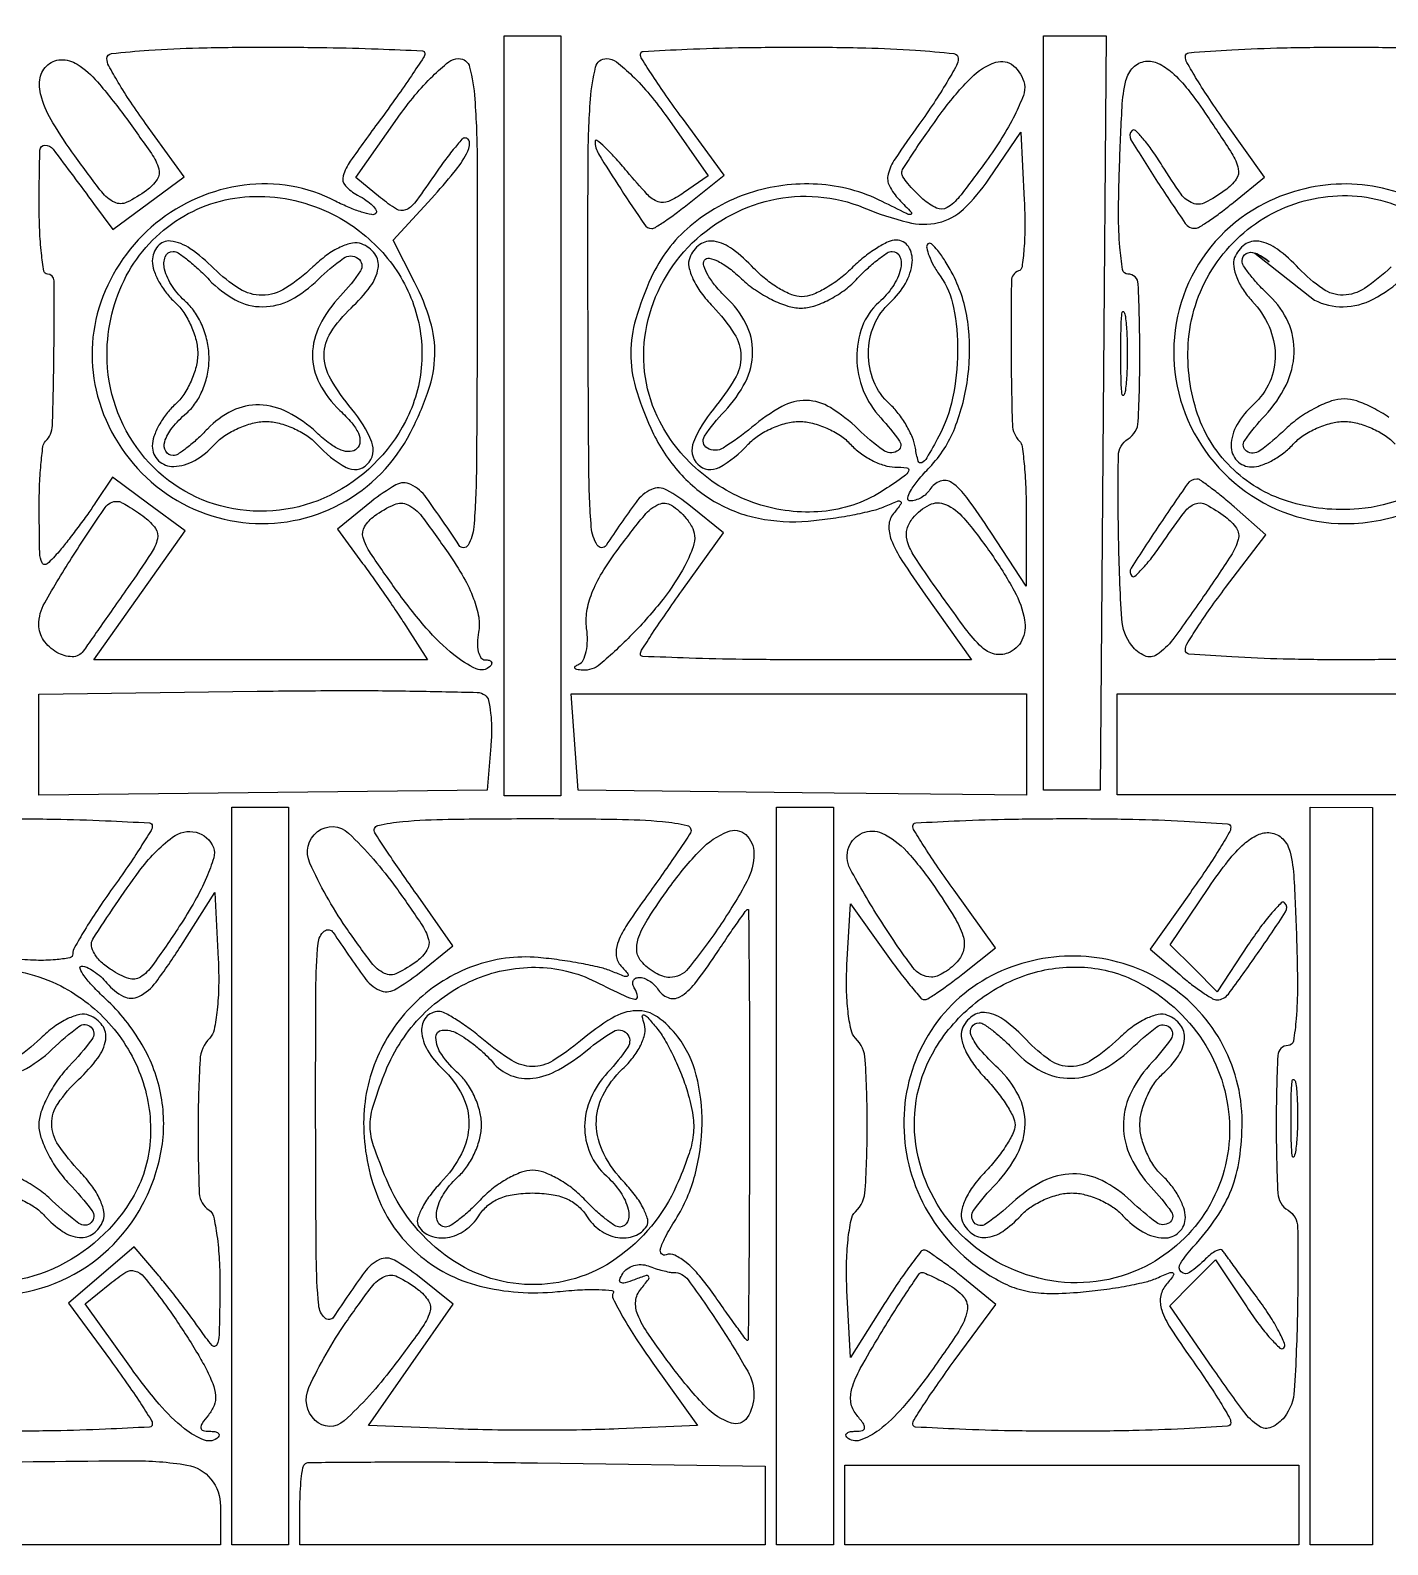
# Model space of a CAD drawing. Header units: inches. Extents: x 57 to 2760, y -193 to 2149.
# Drawn here: x 423.67 to 441.37, y 859.99 to 879.75 of the extents above; entities that cross this region are included whole.
import ezdxf

# ---------------------------------------------------------------- set-up
doc = ezdxf.new("R2010")
doc.units = ezdxf.units.IN
doc.header["$MEASUREMENT"] = 0
doc.set_wipeout_variables(frame=1)

# ---------------------------------------------------------------- blocks, each defined once
blk = doc.blocks.new('TG7-1H40CA')
blk.add_wipeout([(-0.386, 49.351), (148.648, 49.351), (148.648, -0.051), (-0.352, 0.023)])
for points in [[(110.455, 45.396), (83.66, 45.396, -0.000388), (73.385, 45.404, -0.000648), (64.735, 45.429, -0.000017), (56.91, 45.461, -0.408403), (56.863, 45.507, -0.104037), (56.879, 45.589, -0.000888), (57.131, 46.184, -0.003078), (57.426, 46.865, -0.001973), (57.777, 47.654), (58.693, 49.689), (148.648, 49.689)], [(34.418, 11.502, -0.004124), (33.623, 11.495, -0.005733), (32.828, 11.505, -0.009538), (32.159, 11.533, -0.00361), (31.598, 11.571, -0.392264), (31.551, 11.622, -0.136022), (31.572, 11.701, -0.007986), (31.705, 11.914, -0.011599), (31.875, 12.164, -0.008253), (32.076, 12.437), (32.602, 13.125), (32.187, 13.49, 0.008362), (32.023, 13.63, 0.012021), (31.873, 13.747, 0.007892), (31.744, 13.84, 0.156547), (31.699, 13.854, 0.241336), (31.578, 13.79, 0.005631), (31.206, 13.246, 0.004855), (30.843, 12.689, 0.352139), (30.854, 12.587, 0.406565), (30.894, 12.587, 0.018482), (31.002, 12.696, 0.022061), (31.13, 12.85, 0.012887), (31.27, 13.046, -0.010687), (31.542, 13.427, -0.140319), (31.678, 13.531, -0.222583), (31.821, 13.521, -0.031973), (32.075, 13.36, -0.087113), (32.218, 13.211, -0.218628), (32.241, 13.066, -0.07791), (32.145, 12.854, -0.005748), (31.789, 12.324, -0.008233), (31.388, 11.762, -0.083538), (31.182, 11.563, -0.260037), (31.021, 11.548, -0.124668), (30.851, 11.681, -0.150798), (30.721, 12.028, -0.010511), (30.68, 13.081, -0.007994), (30.678, 14.157, -0.25613), (30.804, 14.378, 0.24735), (30.937, 14.604, 0.012035), (30.957, 15.501, 0.010853), (30.937, 16.399, 0.401308), (30.802, 16.529, -0.366189), (30.733, 16.587, -0.021453), (30.697, 16.879, -0.020774), (30.68, 17.303, -0.007756), (30.691, 17.898, -0.004959), (30.726, 18.708, -0.046328), (30.776, 19.054, -0.134975), (30.871, 19.225, -0.169286), (31.032, 19.305, -0.144465), (31.198, 19.278, -0.070031), (31.378, 19.157, -0.045725), (31.586, 18.935, -0.016473), (31.84, 18.585, -0.006416), (32.157, 18.101, -0.083375), (32.241, 17.904, -0.21795), (32.214, 17.767, -0.079259), (32.07, 17.622, -0.039411), (31.809, 17.461, -0.214825), (31.647, 17.453, -0.146307), (31.496, 17.571, -0.015874), (31.25, 17.943, 0.014297), (31.12, 18.14, 0.02477), (31, 18.294, 0.023132), (30.899, 18.401, 0.409263), (30.856, 18.401, 0.346074), (30.842, 18.282, 0.006789), (31.189, 17.73, 0.007457), (31.55, 17.19, 0.261938), (31.681, 17.126, 0.125333), (31.736, 17.144, 0.00986), (31.865, 17.227, 0.012922), (32.016, 17.336, 0.009522), (32.177, 17.463), (32.582, 17.795), (32.066, 18.52, -0.00738), (31.869, 18.807, -0.010446), (31.702, 19.068, -0.006866), (31.571, 19.29, -0.130556), (31.551, 19.368, -0.393227), (31.596, 19.417, -0.003348), (32.159, 19.454, -0.00918), (32.828, 19.481, -0.005517), (33.623, 19.49, -0.004221), (34.418, 19.483, -0.007031)], [(34.235, 16.622, -0.043148), (33.886, 16.341, -0.144885), (33.609, 16.254, -0.156504), (33.342, 16.335, -0.052948), (33.031, 16.603, 0.042782), (32.751, 16.854, 0.120423), (32.511, 16.957, 0.199614), (32.325, 16.913, 0.146662), (32.193, 16.743, 0.130271), (32.181, 16.63, 0.057567), (32.221, 16.483, 0.050422), (32.304, 16.326, 0.042751), (32.42, 16.179, -0.084699), (32.642, 15.844, -0.100928), (32.722, 15.475, -0.106971), (32.651, 15.121, -0.1061), (32.439, 14.826, 0.076965), (32.226, 14.565, 0.125606), (32.148, 14.291, 0.199704), (32.224, 14.094, 0.205451), (32.416, 14.012, 0.084684), (32.54, 14.033, 0.040713), (32.687, 14.099, 0.038833), (32.834, 14.195, 0.044853), (32.957, 14.308, -0.062472), (33.089, 14.422, -0.041885), (33.263, 14.517, -0.041901), (33.451, 14.583, -0.062761), (33.623, 14.604, -0.062761), (33.795, 14.583, -0.041901), (33.983, 14.517, -0.041885), (34.157, 14.422, -0.062472), (34.289, 14.308, 0.058593)], [(34.206, 14.656, 0.034006), (33.995, 14.784, 0.035655), (33.788, 14.873, 0.083711), (33.623, 14.9, 0.083711), (33.458, 14.873, 0.035655), (33.252, 14.784, 0.034006), (33.04, 14.656, 0.037865), (32.856, 14.504, -0.030825), (32.521, 14.221, -0.318157), (32.35, 14.217, -0.422292), (32.325, 14.358, -0.033835), (32.59, 14.682, 0.075471), (32.864, 15.079, 0.104345), (32.969, 15.498, 0.113101), (32.893, 15.899, 0.101121), (32.648, 16.245, -0.016795), (32.511, 16.382, -0.021692), (32.396, 16.518, -0.020117), (32.311, 16.636, -0.146593), (32.291, 16.703, -0.265071), (32.344, 16.796, -0.236985), (32.456, 16.803, -0.080632), (32.642, 16.687, 0.080632), (32.456, 16.803), (33.234, 16.19, 0.12381), (33.611, 16.102, 0.116702), (34.002, 16.201, 0.070589), (34.391, 16.481, -0.029318)], [(15.461, 3.269, 0.169487), (16.895, 3.396, 0.166124), (17.953, 4.387, 0.078013), (18.196, 5.09, 0.08915), (18.195, 5.799, 0.087729), (17.946, 6.473, 0.072825), (17.468, 7.072, -0.014957), (17.303, 7.236, -0.03237), (17.188, 7.373, -0.058103), (17.136, 7.466, -0.536225), (17.157, 7.498, -0.109832), (17.226, 7.483, -0.038752), (17.314, 7.433, -0.03622), (17.406, 7.361, -0.035202), (17.487, 7.276, 0.102028), (17.703, 7.104, 0.238164), (17.904, 7.103, 0.116924), (18.128, 7.291, 0.019468), (18.449, 7.758), (18.893, 8.461), (18.938, 7.588, -0.017348), (18.944, 7.242, -0.022422), (18.924, 6.926, -0.02098), (18.886, 6.669, -0.1496), (18.827, 6.559, 0.184178), (18.701, 6.277, 0.013318), (18.675, 5.409, 0.011674), (18.692, 4.533, 0.248459), (18.819, 4.316, -0.204111), (18.877, 4.234, -0.018394), (18.922, 3.982, -0.021555), (18.952, 3.665, -0.015136), (18.96, 3.308, -0.002607), (18.951, 2.687, -0.105496), (18.92, 2.556, -0.547788), (18.859, 2.548, -0.023766), (18.701, 2.756, 0.008546), (18.582, 2.922, 0.004818), (18.434, 3.119, 0.004807), (18.28, 3.315, 0.007852), (18.145, 3.478), (17.841, 3.834), (16.987, 3.099), (17.533, 2.355, -0.005452), (17.742, 2.063, -0.008079), (17.919, 1.803, -0.004207), (18.062, 1.58, -0.141503), (18.079, 1.52, -0.399201), (18.044, 1.483, -0.001888), (17.47, 1.456, -0.00687), (16.801, 1.435, -0.004124), (16.007, 1.429, -0.005733)], [(16.007, 9.423, -0.004221), (16.801, 9.416, -0.007031), (17.47, 9.396, -0.001977), (18.043, 9.367, -0.398797), (18.079, 9.33, -0.13792), (18.062, 9.268, -0.004579), (17.927, 9.052, -0.008398), (17.76, 8.798, -0.005714), (17.561, 8.515, 0.008355), (17.362, 8.229, 0.011601), (17.195, 7.965, 0.008224), (17.065, 7.742, 0.128264), (17.043, 7.657, -0.359011), (17.002, 7.607, -0.027296), (16.815, 7.581, -0.02766), (16.565, 7.574, -0.016302), (16.266, 7.592, 0.091021)], [(16.367, 4.451, -0.041885), (16.541, 4.355, -0.062472), (16.673, 4.242, 0.058593), (16.907, 4.037, 0.129727), (17.13, 3.957, 0.184881), (17.311, 4.01, 0.140469), (17.437, 4.176, 0.143956), (17.447, 4.298, 0.058925), (17.394, 4.456, 0.048319), (17.288, 4.633, 0.032497), (17.136, 4.814, -0.043148), (16.855, 5.163, -0.144885), (16.768, 5.44, -0.156504), (16.849, 5.707, -0.052948), (17.117, 6.018, 0.042778), (17.368, 6.298, 0.120836), (17.471, 6.538, 0.200038), (17.427, 6.725, 0.145834), (17.256, 6.856, 0.143956), (17.135, 6.866, 0.058925), (16.977, 6.813, 0.048319), (16.799, 6.707, 0.032497), (16.619, 6.555, -0.043148), (16.27, 6.274, -0.144885)], [(17.122, 6.711, -0.870141), (17.292, 6.542, -0.029318), (16.995, 6.193, 0.037865), (16.843, 6.009, 0.034006), (16.715, 5.797, 0.035655), (16.627, 5.591, 0.083711), (16.599, 5.426, 0.083711), (16.627, 5.261, 0.035655), (16.715, 5.054, 0.034006), (16.843, 4.843, 0.037865), (16.995, 4.658, -0.029318), (17.292, 4.31, -0.870141), (17.122, 4.141, -0.029318), (16.774, 4.437, 0.037865), (16.59, 4.589, 0.034006), (16.378, 4.717, 0.035655)], [(16.385, 6.135, 0.070589), (16.774, 6.414, -0.029318), (17.122, 6.711, -0.374162)], [(26.073, 0.973), (26.073, -0.051), (20.004, -0.051), (20.004, 0.442, -0.011552), (20.008, 0.636, -0.015979), (20.022, 0.809, -0.012514), (20.041, 0.95, -0.156959), (20.065, 0.997, -0.197363), (20.124, 1.022, -0.000567), (20.982, 1.028, -0.003185), (21.955, 1.028, -0.001969), (23.1, 1.016), (26.073, 0.973)]]:
    blk.add_lwpolyline(points, format="xyb")
for points in [[(23.408, 19.638), (23.408, 9.719), (22.668, 9.719), (22.668, 19.638), (23.408, 19.638)], [(29.478, 11.051), (29.478, 9.727), (26.554, 9.76), (23.631, 9.793), (23.539, 11.051), (29.478, 11.051)], [(36.584, 11.051), (36.584, 9.732), (30.662, 9.732), (30.662, 11.051), (36.584, 11.051)], [(19.856, 9.571), (19.856, -0.051), (19.115, -0.051), (19.115, 9.571), (19.856, 9.571)], [(26.961, 9.571), (26.961, -0.051), (26.221, -0.051), (26.221, 9.571), (26.961, 9.571)], [(33.993, 9.57), (33.993, -0.051), (33.179, -0.051), (33.179, 9.571), (33.993, 9.57)], [(33.031, 0.985), (33.031, -0.051), (27.109, -0.051), (27.109, 0.985), (33.031, 0.985)]]:
    blk.add_lwpolyline(points)
blk.add_lwpolyline([(30.479, 14.715), (30.44, 9.793), (29.7, 9.793), (29.7, 19.637), (30.109, 19.637), (30.518, 19.638)], close=True)
for points in [[(21.632, 19.409, -0.145867), (21.616, 19.355, -0.00299), (21.458, 19.117, -0.006763), (21.266, 18.84, -0.004466), (21.039, 18.526, 0.005082), (20.661, 18.003, 0.082965), (20.567, 17.809, 0.262703), (20.597, 17.682, 0.084358), (20.756, 17.559, -0.026754), (20.869, 17.49, -0.047891), (20.953, 17.42, -0.0697), (20.998, 17.36, -0.333621), (20.992, 17.32, -0.250185), (20.94, 17.304, -0.025377), (20.808, 17.337, -0.026996), (20.647, 17.396, -0.018151), (20.469, 17.48, 0.153069), (19.275, 17.689, 0.139915), (18.126, 17.192, 0.138912), (17.407, 16.16, 0.150295), (17.365, 14.937, 0.147902), (18.064, 13.817, 0.151905), (19.26, 13.287, 0.153722), (20.535, 13.531, 0.15188), (21.447, 14.462, 0.036338), (21.681, 15.012, 0.075474), (21.763, 15.471, 0.079891), (21.704, 15.916, 0.044978), (21.5, 16.423), (21.221, 16.971), (21.722, 17.519, 0.013997), (22.013, 17.855, 0.045525), (22.178, 18.099, 0.122158), (22.217, 18.243, 0.419314), (22.155, 18.305, 0.218266), (22.116, 18.287, 0.007428), (22.003, 18.152, 0.012754), (21.873, 17.983, 0.008411), (21.732, 17.783, -0.010426), (21.498, 17.454, -0.142697), (21.382, 17.366, -0.233479), (21.263, 17.377, -0.032723), (21.055, 17.524), (20.732, 17.787), (21.277, 18.564, -0.020119), (21.504, 18.862, -0.026404), (21.736, 19.113, -0.025784), (21.944, 19.296, -0.169103), (22.073, 19.341, -0.344077), (22.217, 19.229, -0.043274), (22.284, 18.813, -0.017135), (22.315, 17.998, -0.001614), (22.316, 15.995, -0.001356), (22.305, 13.98, -0.0175), (22.272, 13.229, -0.116612), (22.196, 12.991, -0.550703), (22.08, 12.989, 0.008231), (21.652, 13.613, 0.123113), (21.452, 13.783, 0.249293), (21.255, 13.778, 0.042917), (20.936, 13.559), (20.495, 13.198), (20.822, 12.754, -0.00484), (20.966, 12.554, -0.003136), (21.129, 12.321, -0.003152), (21.285, 12.09, -0.005966), (21.407, 11.903), (21.666, 11.495), (17.316, 11.495), (18.509, 13.177), (18.035, 13.528), (17.561, 13.879), (17.339, 13.546, -0.008373), (17.236, 13.397, -0.004955), (17.107, 13.222, -0.004956), (16.976, 13.05, -0.008485), (16.863, 12.91, -0.033077), (16.708, 12.748, -0.49946), (16.643, 12.76, -0.110462), (16.611, 12.89, -0.003582), (16.604, 13.432, -0.01002), (16.608, 13.755, -0.014241), (16.626, 14.042, -0.010199), (16.652, 14.277, -0.16485), (16.687, 14.347, 0.1902), (16.776, 14.551, 0.005813), (16.796, 15.487, 0.004285), (16.798, 16.441, 0.41241), (16.71, 16.529, -0.366354), (16.666, 16.566, -0.013089), (16.633, 16.801, -0.018615), (16.61, 17.099, -0.011264), (16.603, 17.454, -0.004372), (16.613, 18.147, -0.4096), (16.679, 18.211, -0.233516), (16.784, 18.158, -0.002226), (17.314, 17.449), (17.564, 17.111), (18.03, 17.455), (18.496, 17.799), (17.992, 18.494, -0.009504), (17.798, 18.771, -0.012901), (17.635, 19.029, -0.009835), (17.51, 19.248, -0.125354), (17.487, 19.34, -0.384055), (17.548, 19.407, -0.007949), (18.035, 19.45, -0.012742), (18.684, 19.48, -0.005323), (19.559, 19.49, -0.003633), (20.354, 19.484, -0.006053), (21.023, 19.466, -0.001469), (21.601, 19.442, -0.401204)], [(28.59, 19.342, -0.12563), (28.567, 19.251, -0.009261), (28.439, 19.028, -0.012423), (28.273, 18.764, -0.009088), (28.077, 18.48, 0.007876), (27.766, 18.033, 0.08337), (27.675, 17.831, 0.186127), (27.691, 17.678, 0.071937), (27.818, 17.501, -0.005544), (27.978, 17.331, -0.610722), (27.969, 17.307, -0.145707), (27.916, 17.317, -0.001787), (27.598, 17.475, 0.102151), (26.754, 17.701, 0.094431), (25.864, 17.585, 0.096244), (25.092, 17.154, 0.111156), (24.585, 16.483, 0.034997), (24.384, 15.943, 0.070873), (24.319, 15.495, 0.071445), (24.381, 15.05, 0.036075), (24.579, 14.516, 0.070278), (24.931, 13.962, 0.082961), (25.406, 13.563, 0.083439), (25.983, 13.342, 0.072095), (26.632, 13.306, 0.012784), (26.921, 13.339, 0.012272), (27.213, 13.387, 0.012294), (27.468, 13.442, 0.042661), (27.628, 13.495, -0.007405), (27.797, 13.566, -0.268829), (27.837, 13.56, -0.404215), (27.841, 13.527, -0.010945), (27.744, 13.403, 0.15874), (27.685, 13.248, 0.107125), (27.716, 13.061, 0.050779), (27.854, 12.792, 0.009769), (28.163, 12.339), (28.761, 11.495), (26.603, 11.495, -0.003199), (25.775, 11.501, -0.005332), (25.079, 11.517, -0.001141), (24.474, 11.539, -0.402927), (24.445, 11.569, -0.142974), (24.459, 11.619, -0.002861), (24.604, 11.843, -0.006551), (24.779, 12.102, -0.004324), (24.986, 12.396), (25.527, 13.15), (25.097, 13.501, 0.045171), (24.787, 13.711, 0.239516), (24.588, 13.718, 0.127729), (24.388, 13.553, 0.010297), (23.996, 12.989, -0.550703), (23.881, 12.991, -0.116612), (23.804, 13.229, -0.0175), (23.772, 13.98, -0.001356), (23.761, 15.995, -0.001614), (23.762, 17.998, -0.017135), (23.793, 18.813, -0.043274), (23.86, 19.229, -0.344077), (24.003, 19.341, -0.168153), (24.132, 19.297, -0.026253), (24.338, 19.117, -0.026734), (24.567, 18.869, -0.020445), (24.791, 18.576), (25.327, 17.81), (25.008, 17.588, -0.048727), (24.811, 17.476, -0.196973), (24.675, 17.472, -0.116309), (24.534, 17.568, -0.012586), (24.271, 17.866, 0.00991), (24.111, 18.051, 0.020116), (23.976, 18.189, 0.025147), (23.877, 18.273, 0.621844), (23.853, 18.261, 0.137715), (23.898, 18.097, 0.00741), (24.187, 17.639, 0.005258), (24.496, 17.176, 0.244157), (24.593, 17.123, 0.147025), (24.639, 17.137, 0.007308), (24.773, 17.225, 0.011264), (24.93, 17.337, 0.007862), (25.102, 17.471), (25.537, 17.819), (24.991, 18.563, -0.005449), (24.782, 18.855, -0.008075), (24.605, 19.115, -0.004203), (24.462, 19.338, -0.141513), (24.445, 19.398, -0.399201), (24.48, 19.435, -0.001888), (25.054, 19.463, -0.00687), (25.723, 19.483, -0.004124), (26.517, 19.49, -0.005422), (27.382, 19.48, -0.012364), (28.033, 19.45, -0.007263), (28.531, 19.407, -0.385163)], [(17.723, 18.582, -0.006382), (18.067, 18.101, -0.081217), (18.162, 17.902, -0.22185), (18.141, 17.763, -0.08765), (18.004, 17.62, -0.045093), (17.747, 17.465, -0.228872), (17.585, 17.465, -0.116625), (17.419, 17.6, -0.008682), (17.068, 18.07, -0.019403), (16.781, 18.504, -0.059848), (16.636, 18.824, -0.102285), (16.612, 19.063, -0.172626), (16.697, 19.243, -0.188868), (16.886, 19.325, -0.153959), (17.099, 19.267, -0.073185), (17.365, 19.035, -0.018261)], [(29.451, 19.005, -0.139908), (29.438, 18.86, -0.023451), (29.325, 18.603, -0.024103), (29.159, 18.305, -0.019321), (28.953, 18, -0.006886), (28.603, 17.536, -0.093107), (28.444, 17.396, -0.247646), (28.307, 17.389, -0.075943), (28.128, 17.507, -0.016735), (28.022, 17.61, -0.022188), (27.932, 17.711, -0.02033), (27.867, 17.799, -0.161352), (27.853, 17.847, -0.131743), (27.871, 17.905, -0.003997), (28.009, 18.119, -0.007647), (28.179, 18.368, -0.005182), (28.38, 18.648, -0.03564), (28.756, 19.091, -0.118918), (29.078, 19.292, -0.262697), (29.309, 19.247, -0.170351)], [(29.375, 16.569, 0.319017), (29.283, 16.442, 0.004977), (29.278, 15.494, 0.00643), (29.295, 14.562, 0.190864), (29.387, 14.35, -0.166146), (29.423, 14.277, -0.009293), (29.451, 14.021, -0.013489), (29.47, 13.71, -0.00941), (29.476, 13.358), (29.475, 12.458), (29.015, 13.161, 0.012709), (28.702, 13.613, 0.08298), (28.505, 13.806, 0.24348), (28.355, 13.826, 0.16947), (28.22, 13.716, -0.071577), (28.172, 13.659, -0.052873), (28.106, 13.611, -0.053301), (28.032, 13.579, -0.076927), (27.961, 13.568, -0.472929), (27.932, 13.604, -0.082381), (27.967, 13.698, -0.041143), (28.066, 13.839, -0.018624), (28.217, 14.009, 0.097318), (28.544, 14.519, 0.06387), (28.716, 15.198, 0.062972), (28.712, 15.91, 0.08684), (28.521, 16.518, 0.018334), (28.42, 16.698, 0.032702), (28.322, 16.836, 0.038809), (28.239, 16.923, 0.399325), (28.194, 16.922, 0.251394), (28.178, 16.871, 0.041169), (28.208, 16.768, 0.036902), (28.267, 16.641, 0.024786), (28.353, 16.505, -0.10533), (28.528, 16.093, -0.049962), (28.581, 15.515, -0.048807), (28.516, 14.911, -0.072621), (28.335, 14.412, -0.006117), (28.179, 14.129, -0.14572), (28.114, 14.067, -0.47448), (28.067, 14.088, -0.029531), (28.031, 14.256, 0.060366), (27.991, 14.396, 0.03311), (27.911, 14.557, 0.032482), (27.807, 14.711, 0.044314), (27.693, 14.834, -0.112329), (27.488, 15.127, -0.098828), (27.417, 15.495, -0.098286), (27.492, 15.863, -0.109713), (27.702, 16.159, 0.079611), (27.901, 16.407, 0.105036), (27.989, 16.683, 0.169028), (27.939, 16.887, 0.255306), (27.782, 16.973, 0.111254), (27.675, 16.949, 0.030148), (27.522, 16.864, 0.028952), (27.354, 16.744, 0.026475), (27.197, 16.603, -0.033601), (27.035, 16.461, -0.032891), (26.854, 16.341, -0.034713), (26.682, 16.258, -0.095471), (26.55, 16.233, -0.097209), (26.419, 16.258, -0.036825), (26.252, 16.341, -0.034754), (26.079, 16.461, -0.035715), (25.925, 16.603, 0.042778), (25.645, 16.854, 0.120836), (25.405, 16.957, 0.200038), (25.219, 16.913, 0.145834), (25.087, 16.742, 0.143956), (25.077, 16.621, 0.058925), (25.13, 16.463, 0.048319), (25.236, 16.285, 0.032497), (25.388, 16.105, -0.047407), (25.668, 15.751, -0.142976), (25.755, 15.459, -0.136047), (25.673, 15.157, -0.041294), (25.396, 14.767, 0.078039), (25.136, 14.337, 0.300931), (25.194, 14.046, 0.335397), (25.47, 14.006, 0.082774), (25.851, 14.308, -0.062472), (25.983, 14.422, -0.041885), (26.157, 14.517, -0.041901), (26.345, 14.583, -0.062761), (26.517, 14.604, -0.062761), (26.689, 14.583, -0.041901), (26.877, 14.517, -0.041885), (27.052, 14.422, -0.062472), (27.183, 14.308, 0.050127), (27.309, 14.195, 0.040077), (27.464, 14.099, 0.041445), (27.623, 14.033, 0.076609), (27.762, 14.011, -0.033046), (27.918, 14, -0.502218), (27.941, 13.959, -0.134512), (27.883, 13.89, -0.006209), (27.628, 13.716, -0.117964), (26.865, 13.437, -0.102959), (26.016, 13.514, -0.099151), (25.244, 13.929, -0.100963), (24.696, 14.607, -0.163315), (24.514, 15.781, -0.149395), (25.065, 16.878, -0.146341), (26.147, 17.493, -0.155881), (27.359, 17.393, 0.036576), (27.932, 17.204, 0.118477), (28.33, 17.2, 0.134657), (28.657, 17.376, 0.053283), (28.989, 17.768), (29.404, 18.379), (29.449, 17.494, -0.012818), (29.458, 17.152, -0.019958), (29.446, 16.857, -0.015047), (29.421, 16.623, -0.284804)], [(32.59, 17.454, 0.171913), (31.594, 16.416, 0.169058), (31.465, 14.974, 0.166589), (32.26, 13.749, 0.167545), (33.638, 13.272, 0.100897), (34.531, 13.454, 0.108664), (35.255, 13.968, 0.107911), (35.7, 14.742, 0.098309), (35.801, 15.659, 0.118062), (35.457, 16.697, 0.127052), (34.686, 17.433, 0.127033), (33.655, 17.704, 0.118005)], [(20.437, 17.306, -0.09212), (21.083, 16.809, -0.099186), (21.487, 16.126, -0.101819), (21.591, 15.355, -0.102444), (21.381, 14.607, -0.160489), (20.394, 13.641, -0.170553), (19.053, 13.482, -0.174296), (17.928, 14.194, -0.166611), (17.488, 15.475, -0.121306), (17.74, 16.504, -0.134127), (18.436, 17.253, -0.134887), (19.413, 17.542, -0.123293)], [(34.614, 17.275, -0.150135), (35.478, 16.301, -0.159934), (35.617, 15.037, -0.163986), (34.982, 13.958, -0.157863), (33.813, 13.464, -0.097554), (32.884, 13.564, -0.121275), (32.143, 14.011, -0.121387), (31.694, 14.752, -0.097848), (31.594, 15.679, -0.125755), (31.93, 16.637, -0.124912), (32.685, 17.32, -0.127123), (33.664, 17.552, -0.13277)], [(18.079, 16.7, 0.084684), (18.1, 16.576, 0.040713), (18.166, 16.428, 0.038833), (18.262, 16.281, 0.044853), (18.375, 16.159, -0.062472), (18.489, 16.027, -0.041885), (18.584, 15.852, -0.041901), (18.65, 15.665, -0.062761), (18.671, 15.493, -0.062761), (18.65, 15.32, -0.041901), (18.584, 15.133, -0.041885), (18.489, 14.958, -0.062472), (18.375, 14.826, 0.044853), (18.262, 14.704, 0.038833), (18.166, 14.557, 0.040713), (18.1, 14.409, 0.084684), (18.079, 14.285, 0.205451), (18.161, 14.093, 0.199704), (18.358, 14.018, 0.125606), (18.632, 14.096, 0.076965), (18.893, 14.308, -0.062472), (19.025, 14.422, -0.041885), (19.2, 14.517, -0.041901), (19.387, 14.583, -0.062761), (19.559, 14.604, -0.062761), (19.732, 14.583, -0.041901), (19.919, 14.517, -0.041885), (20.094, 14.422, -0.062472), (20.226, 14.308, 0.082774), (20.607, 14.006, 0.335397), (20.882, 14.046, 0.300931), (20.94, 14.337, 0.078039), (20.68, 14.767, -0.043987), (20.406, 15.158, -0.129624), (20.32, 15.473, -0.145866), (20.405, 15.766, -0.061397), (20.67, 16.085, 0.042778), (20.921, 16.365, 0.120836), (21.024, 16.604, 0.200038), (20.98, 16.791, 0.145834), (20.809, 16.923, 0.143956), (20.688, 16.933, 0.058925), (20.53, 16.88, 0.048319), (20.352, 16.774, 0.032497), (20.172, 16.622, -0.05014), (19.815, 16.343, -0.138044), (19.512, 16.253, -0.144347), (19.215, 16.336, -0.056775), (18.88, 16.603, 0.043381), (18.574, 16.86, 0.123492), (18.316, 16.959, 0.253404), (18.15, 16.893, 0.176442)], [(18.819, 16.455, 0.080452), (19.161, 16.192, 0.125015), (19.519, 16.102, 0.122044), (19.884, 16.193, 0.074546), (20.242, 16.458, -0.042424), (20.57, 16.735, -0.321538), (20.762, 16.733, -0.40043), (20.792, 16.569, -0.045704), (20.534, 16.245, 0.073224), (20.263, 15.864, 0.116725), (20.168, 15.477, 0.122011), (20.259, 15.101, 0.084645), (20.524, 14.75, -0.027174), (20.679, 14.587, -0.071345), (20.766, 14.451, -0.118892), (20.787, 14.341, -0.18587), (20.748, 14.253, -0.182369), (20.658, 14.212, -0.110241), (20.542, 14.231, -0.068068), (20.397, 14.312, -0.026755), (20.221, 14.46, 0.068974), (19.85, 14.724, 0.111921), (19.477, 14.821, 0.121787), (19.121, 14.745, 0.091441), (18.798, 14.507, -0.017292), (18.664, 14.374, -0.022166), (18.531, 14.262, -0.020786), (18.415, 14.18, -0.144917), (18.349, 14.16, -0.270511), (18.253, 14.216, -0.207633), (18.24, 14.339, -0.093807), (18.338, 14.522, -0.045961), (18.523, 14.713, 0.067058), (18.644, 14.848, 0.050709), (18.738, 15.023, 0.048602), (18.799, 15.223, 0.049527), (18.819, 15.428, 0.050418), (18.799, 15.633, 0.045957), (18.737, 15.837, 0.047479), (18.643, 16.018, 0.065157), (18.523, 16.159, -0.059994), (18.341, 16.368, -0.085275), (18.239, 16.593, -0.156212), (18.248, 16.755, -0.311042), (18.349, 16.825, -0.148512), (18.416, 16.805, -0.019347), (18.538, 16.716, -0.021145), (18.677, 16.596, -0.016233)], [(26.537, 16.085, 0.078064), (26.705, 16.111, 0.040692), (26.902, 16.193, 0.03906), (27.096, 16.312, 0.04657), (27.257, 16.455, -0.016233), (27.4, 16.596, -0.021145), (27.539, 16.716, -0.019347), (27.661, 16.805, -0.148512), (27.727, 16.825, -0.311042), (27.829, 16.755, -0.156212), (27.837, 16.593, -0.085275), (27.736, 16.368, -0.059994), (27.554, 16.159, 0.118637), (27.337, 15.842, 0.095198), (27.266, 15.434, 0.090557), (27.351, 15.011, 0.094326), (27.579, 14.651, -0.038681), (27.824, 14.347, -0.454283), (27.79, 14.216, -0.281593), (27.609, 14.231, -0.032697), (27.285, 14.504, 0.05148), (26.922, 14.786, 0.135844), (26.609, 14.879, 0.132398), (26.288, 14.799, 0.047824), (25.897, 14.529, -0.036342), (25.524, 14.259, -0.279542), (25.317, 14.257, -0.428937), (25.281, 14.413, -0.04449), (25.543, 14.74, 0.073221), (25.813, 15.12, 0.115612), (25.908, 15.507, 0.121504), (25.82, 15.882, 0.086258), (25.56, 16.228, -0.029984), (25.426, 16.37, -0.042712), (25.327, 16.512, -0.050044), (25.271, 16.634, -0.223495), (25.28, 16.71, -0.315297), (25.341, 16.737, -0.065393), (25.457, 16.696, -0.047197), (25.605, 16.603, -0.027415), (25.764, 16.467, 0.041067), (25.945, 16.321, 0.035053), (26.156, 16.197, 0.036551), (26.365, 16.112, 0.078539)], [(30.769, 15.011, -0.108536), (30.748, 14.95, -0.707215), (30.727, 14.954, -0.025693), (30.713, 15.148, -0.005179), (30.71, 15.493, -0.005179), (30.713, 15.837, -0.025693), (30.727, 16.031, -0.707215), (30.748, 16.035, -0.108536), (30.769, 15.974, -0.019375), (30.788, 15.755, -0.011494), (30.794, 15.493, -0.011494), (30.788, 15.23, -0.019375)], [(17.982, 13.352, -0.077584), (18.121, 13.208, -0.216065), (18.146, 13.074, -0.086401), (18.064, 12.885, -0.00708), (17.76, 12.438, 0.000044), (17.564, 12.159, 0.000058), (17.385, 11.903, 0.000042), (17.235, 11.689, 0.000544), (17.179, 11.609, -0.250628), (17.035, 11.535, -0.128932), (16.835, 11.592, -0.107262), (16.661, 11.753, -0.153746), (16.599, 11.951, -0.130141), (16.675, 12.238, -0.012469), (17.051, 12.861, -0.008847), (17.463, 13.483, -0.261975), (17.626, 13.563, -0.106649), (17.673, 13.55, -0.013718), (17.765, 13.499, -0.015517), (17.872, 13.431, -0.01237)], [(21.936, 12.89, -0.020714), (22.138, 12.57, -0.038348), (22.269, 12.292, -0.048425), (22.335, 12.053, -0.0907), (22.334, 11.854, 0.039376), (22.319, 11.717, 0.065251), (22.33, 11.601, 0.09491), (22.365, 11.523, 0.245543), (22.417, 11.495, -0.057546), (22.47, 11.489, -0.172978), (22.5, 11.47, -0.25335), (22.504, 11.442, -0.112626), (22.484, 11.409, -0.314705), (22.303, 11.378, -0.062402), (22.01, 11.561, -0.04388), (21.651, 11.91, -0.02224), (21.26, 12.406, -0.006627), (20.925, 12.886, -0.077718), (20.828, 13.091, -0.21305), (20.847, 13.232, -0.096803), (20.976, 13.372, -0.053993), (21.236, 13.522, -0.223706), (21.412, 13.517, -0.11571), (21.593, 13.367, -0.010662)], [(25.041, 13.341, -0.063267), (25.126, 13.207, -0.11817), (25.152, 13.082, -0.088992), (25.121, 12.935, -0.025334), (25.022, 12.722, -0.044943), (24.739, 12.287, -0.027153), (24.333, 11.824, -0.021867), (23.919, 11.437, -0.1937), (23.687, 11.359, -0.030922), (23.617, 11.368, -0.217863), (23.589, 11.387, -0.388227), (23.594, 11.411, -0.057097), (23.641, 11.437, 0.183429), (23.698, 11.491, 0.059566), (23.737, 11.602, 0.050125), (23.753, 11.747, 0.038447), (23.743, 11.906, -0.075408), (23.746, 12.126, -0.054157), (23.811, 12.363, -0.042996), (23.944, 12.63, -0.022132), (24.152, 12.939, -0.012164), (24.496, 13.38, -0.115445), (24.685, 13.525, -0.255421), (24.848, 13.513, -0.075798)], [(29.005, 12.898, -0.027247), (29.32, 12.394, -0.082826), (29.455, 12.015, -0.15597), (29.419, 11.751, -0.192312), (29.237, 11.583, -0.15061), (29.06, 11.571, -0.133182), (28.897, 11.659, -0.044268), (28.68, 11.906, -0.004077), (28.204, 12.567, -0.015311), (28.003, 12.869, -0.073851), (27.922, 13.058, -0.134271), (27.923, 13.204, -0.105163), (27.997, 13.345, -0.103693), (28.215, 13.518, -0.224134), (28.424, 13.523, -0.114768), (28.663, 13.343, -0.020643)], [(22.493, 10.368), (22.446, 9.793), (16.599, 9.728), (16.599, 11.045), (19.448, 11.085, -0.003057), (20.55, 11.094, -0.004787), (21.497, 11.087, -0.001483), (22.315, 11.07, -0.15724), (22.419, 11.034, -0.178073), (22.464, 10.965, -0.027052), (22.491, 10.8, -0.027462), (22.503, 10.594, -0.020661)], [(21.258, 8.521, -0.006765), (21.587, 8.049, -0.079728), (21.681, 7.847, -0.212263), (21.661, 7.707, -0.091045), (21.531, 7.564, -0.047903), (21.273, 7.405, -0.229531), (21.106, 7.404, -0.1211), (20.936, 7.543, -0.010206), (20.603, 8.006, -0.045422), (20.133, 8.842, -0.344085), (20.234, 9.253, -0.372812), (20.637, 9.234, -0.046707)], [(25.096, 9.238, -0.018084), (25.028, 9.129, -0.002472), (24.877, 8.908, -0.00284), (24.696, 8.647, -0.002396), (24.5, 8.374, 0.012549), (24.256, 8.017, 0.058476), (24.146, 7.793, 0.118068), (24.129, 7.633, 0.155636), (24.191, 7.501, -0.01316), (24.282, 7.397, -0.455622), (24.277, 7.369, -0.233408), (24.236, 7.365, -0.007216), (24.075, 7.429, 0.039421), (23.917, 7.48, 0.011888), (23.67, 7.532, 0.011832), (23.389, 7.578, 0.012596), (23.112, 7.61, 0.110175), (22.267, 7.498, 0.102215), (21.523, 7.038, 0.100606), (21.014, 6.313, 0.103247), (20.835, 5.453, 0.093689), (21.018, 4.485, 0.12058), (21.537, 3.748, 0.118166), (22.348, 3.324, 0.087595), (23.361, 3.251, -0.011238), (23.66, 3.275, -0.021457), (23.902, 3.278, -0.022499), (24.073, 3.266, -0.548405), (24.09, 3.23, 0.262587), (24.087, 3.159, 0.010398), (24.216, 2.919, 0.016026), (24.39, 2.634, 0.010376), (24.608, 2.316), (25.189, 1.503), (24.157, 1.46, -0.006761), (23.682, 1.446, -0.00374), (23.102, 1.442, -0.003729), (22.513, 1.446, -0.005993), (22.011, 1.46), (20.897, 1.503), (22.002, 3.086), (21.558, 3.443, 0.041219), (21.238, 3.66, 0.242702), (21.041, 3.668, 0.12805), (20.846, 3.505, 0.009209), (20.442, 2.919, -0.469994), (20.328, 2.907, -0.178462), (20.249, 3.074, -0.021151), (20.217, 3.699, -0.001524), (20.209, 5.432, -0.001475), (20.212, 7.183, -0.021588), (20.241, 7.799, -0.19586), (20.322, 7.955, -0.450069), (20.437, 7.939, 0.009064), (20.845, 7.348, 0.127156), (21.041, 7.185, 0.243427), (21.237, 7.191, 0.04156), (21.557, 7.408), (22, 7.765), (21.545, 8.409, -0.002184), (21.363, 8.669, -0.002538), (21.192, 8.918, -0.002256), (21.049, 9.13, -0.015157), (20.982, 9.238, -0.502093), (21.022, 9.332, -0.036609), (21.345, 9.385, -0.018983), (21.938, 9.415, -0.003455), (23.038, 9.423, -0.003461), (24.138, 9.415, -0.018963), (24.732, 9.385, -0.036343), (25.056, 9.332, -0.50082)], [(32.143, 9.311, -0.133415), (32.123, 9.24, -0.005818), (31.988, 9.015, -0.009535), (31.818, 8.752, -0.006625), (31.616, 8.46), (31.09, 7.721), (31.477, 7.387, 0.012614), (31.632, 7.26, 0.016889), (31.78, 7.153, 0.014096), (31.906, 7.073, 0.142856), (31.966, 7.058, 0.228906), (32.112, 7.134, 0.008142), (32.491, 7.661, 0.006925), (32.859, 8.206, 0.355162), (32.846, 8.324, 0.415229), (32.802, 8.324, 0.016525), (32.679, 8.192, 0.020728), (32.533, 8.009, 0.012084), (32.372, 7.779), (31.966, 7.165), (31.66, 7.471), (31.354, 7.777), (31.859, 8.526, -0.016735), (32.11, 8.873, -0.046054), (32.316, 9.092, -0.070292), (32.495, 9.211, -0.143625), (32.661, 9.238, -0.169286), (32.822, 9.158, -0.134975), (32.917, 8.987, -0.046328), (32.967, 8.642, -0.004959), (33.002, 7.832, -0.007756), (33.013, 7.236, -0.020774), (32.996, 6.812, -0.021453), (32.96, 6.52, -0.366189), (32.891, 6.462, 0.401308), (32.756, 6.333, 0.010853), (32.736, 5.435, 0.012035), (32.757, 4.537, 0.24735), (32.89, 4.312, -0.25613), (33.015, 4.091, -0.007994), (33.013, 3.015, -0.010511), (32.972, 1.961, -0.150798), (32.842, 1.614, -0.123585), (32.673, 1.481, -0.260243), (32.512, 1.495, -0.084292), (32.307, 1.692, -0.008359), (31.911, 2.248), (31.347, 3.067), (31.646, 3.366), (31.945, 3.665), (32.351, 3.052, 0.013799), (32.512, 2.822, 0.023715), (32.661, 2.641, 0.021173), (32.785, 2.515, 0.404313), (32.835, 2.516, 0.307344), (32.846, 2.573, 0.019261), (32.768, 2.737, 0.023066), (32.651, 2.937, 0.014564), (32.497, 3.159, -0.00019), (32.334, 3.38, -0.00027), (32.19, 3.576, -0.00015), (32.068, 3.743, -0.003962), (32.035, 3.788, 0.293892), (32.005, 3.8, 0.069378), (31.952, 3.782, 0.050078), (31.885, 3.739, 0.029771), (31.815, 3.677, -0.039657), (31.607, 3.5, -0.366398), (31.498, 3.508, -0.357785), (31.486, 3.618, -0.039322), (31.654, 3.835, 0.034526), (31.959, 4.219, 0.057374), (32.152, 4.585, 0.057668), (32.256, 4.983, 0.035278), (32.291, 5.468, 0.13007), (32.012, 6.52, 0.12793), (31.249, 7.305, 0.125511), (30.187, 7.627, 0.122633), (29.09, 7.406, 0.13843), (28.236, 6.66, 0.13295), (27.882, 5.565, 0.129143), (28.124, 4.417, 0.127182), (28.901, 3.527, 0.034092), (29.19, 3.357, 0.059377), (29.451, 3.264, 0.053464), (29.746, 3.228, 0.022653), (30.144, 3.241, 0.01264), (30.449, 3.273, 0.012454), (30.754, 3.32, 0.012414), (31.018, 3.374, 0.045733), (31.18, 3.428, -0.007095), (31.352, 3.5, -0.28039), (31.39, 3.493, -0.394301), (31.394, 3.46, -0.009798), (31.293, 3.331, 0.134549), (31.227, 3.18, 0.121406), (31.243, 3.01, 0.059226), (31.358, 2.774, 0.011255), (31.626, 2.378, -0.006743), (31.824, 2.092, -0.009678), (31.991, 1.833, -0.005981), (32.123, 1.612, -0.132886), (32.143, 1.54, -0.395308), (32.1, 1.495, -0.002807), (31.534, 1.462, -0.008394), (30.865, 1.437, -0.005043), (30.07, 1.429, -0.004124), (29.275, 1.435, -0.00687), (28.606, 1.456, -0.001888), (28.033, 1.483, -0.399201), (27.998, 1.52, -0.141308), (28.015, 1.58, -0.004275), (28.156, 1.801, -0.008148), (28.331, 2.059, -0.005505), (28.538, 2.348), (29.079, 3.084), (28.649, 3.436, 0.007193), (28.479, 3.571, 0.01022), (28.324, 3.685, 0.006608), (28.192, 3.776, 0.131012), (28.146, 3.792, 0.249322), (28.103, 3.773, 0.005754), (27.963, 3.589, 0.011452), (27.803, 3.363, 0.007342), (27.628, 3.094), (27.183, 2.391), (27.138, 3.264, -0.017348), (27.133, 3.61, -0.022422), (27.152, 3.926, -0.02098), (27.191, 4.183, -0.1496), (27.249, 4.293, 0.184012), (27.377, 4.578, 0.014423), (27.402, 5.426, 0.014426), (27.377, 6.274, 0.183908), (27.249, 6.559, -0.145116), (27.191, 6.667, -0.023304), (27.152, 6.905, -0.024099), (27.132, 7.197, -0.019074), (27.138, 7.514), (27.183, 8.313), (27.628, 7.689, 0.007008), (27.803, 7.45, 0.010643), (27.963, 7.247, 0.005594), (28.102, 7.082, 0.200902), (28.146, 7.061, 0.157602), (28.192, 7.072, 0.008106), (28.323, 7.158, 0.012239), (28.478, 7.267, 0.008522), (28.647, 7.397), (29.073, 7.739), (28.536, 8.488, -0.005506), (28.329, 8.781, -0.008129), (28.156, 9.044, -0.004309), (28.015, 9.268, -0.138683), (27.998, 9.33, -0.398797), (28.034, 9.367, -0.001977), (28.606, 9.396, -0.007031), (29.275, 9.416, -0.004221), (30.07, 9.423, -0.005043), (30.865, 9.415, -0.008394), (31.534, 9.39, -0.002807), (32.1, 9.357, -0.395308)], [(18.875, 9.047, -0.167884), (18.88, 8.91, -0.027202), (18.786, 8.656, -0.026586), (18.634, 8.35, -0.018029), (18.431, 8.018, -0.006694), (18.081, 7.506, -0.096569), (17.923, 7.354, -0.231923), (17.772, 7.336, -0.060392), (17.546, 7.448, -0.041229), (17.412, 7.552, -0.070927), (17.323, 7.662, -0.098063), (17.285, 7.765, -0.181636), (17.303, 7.85, -0.015808), (17.908, 8.736, -0.072574), (18.342, 9.18, -0.224245), (18.649, 9.245, -0.248105)], [(25.925, 8.969, -0.12521), (25.832, 8.601, -0.024629), (25.474, 8.014, -0.020713), (25.067, 7.466, -0.226565), (24.826, 7.35, -0.085322), (24.738, 7.366, -0.043702), (24.636, 7.412, -0.041744), (24.536, 7.48, -0.049047), (24.455, 7.561, -0.158128), (24.397, 7.704, -0.107596), (24.424, 7.88, -0.053513), (24.549, 8.126, -0.011453), (24.82, 8.523, -0.035482), (25.228, 9.013, -0.106018), (25.587, 9.255, -0.289226), (25.817, 9.214, -0.210027)], [(28.278, 8.538, -0.011044), (28.54, 8.134, -0.059484), (28.65, 7.897, -0.122379), (28.662, 7.727, -0.131257), (28.593, 7.576, -0.040327), (28.509, 7.49, -0.039412), (28.411, 7.418, -0.042201), (28.316, 7.369, -0.103731), (28.239, 7.354, -0.232402), (27.997, 7.48, -0.017256), (27.566, 8.11, -0.017625), (27.18, 8.768, -0.218751), (27.162, 9.05, -0.202702), (27.34, 9.236, -0.211895), (27.593, 9.232, -0.101035), (27.917, 8.996, -0.034757)], [(25.867, 5.426, -0.000762), (25.864, 4.347, -0.001271), (25.858, 3.439, -0.000065), (25.85, 2.623, -0.411316), (25.84, 2.613, -0.238475), (25.826, 2.62, -0.000752), (25.702, 2.789, -0.003924), (25.563, 2.982, -0.002418), (25.403, 3.212, 0.022714), (25.215, 3.457, 0.045339), (25.042, 3.63, 0.061885), (24.893, 3.725, 0.205808), (24.778, 3.73, -0.311035), (24.721, 3.744, -0.254853), (24.706, 3.807, -0.058733), (24.766, 3.956, -0.012938), (24.905, 4.194, 0.073312), (25.157, 4.777, 0.062224), (25.248, 5.441, 0.064937), (25.173, 6.077, 0.100416), (24.934, 6.574, 0.076517), (24.665, 6.836, 0.166072), (24.392, 6.917, 0.127787), (24.075, 6.821, 0.037699), (23.661, 6.522, -0.037147), (23.3, 6.262, -0.141425), (23.035, 6.189, -0.138169), (22.769, 6.267, -0.034844), (22.399, 6.536, 0.015253), (22.22, 6.678, 0.019123), (22.045, 6.798, 0.017588), (21.894, 6.886, 0.123541), (21.812, 6.906, 0.221469), (21.649, 6.831, 0.19487), (21.591, 6.651, 0.116391), (21.669, 6.4, 0.07069), (21.865, 6.156, -0.087799), (22.122, 5.812, -0.121688), (22.207, 5.437, -0.114765), (22.11, 5.05, -0.072341), (21.838, 4.669, 0.030655), (21.697, 4.503, 0.042442), (21.594, 4.337, 0.049151), (21.538, 4.194, 0.210233), (21.551, 4.106, 0.167609), (21.708, 3.977, 0.131761), (21.929, 3.957, 0.111847), (22.159, 4.053, 0.099311), (22.338, 4.242, -0.077821), (22.452, 4.374, -0.075647), (22.603, 4.466, -0.063861), (22.796, 4.52, -0.036211), (23.038, 4.538, -0.036211), (23.281, 4.52, -0.063861), (23.474, 4.466, -0.075647), (23.624, 4.374, -0.077821), (23.739, 4.242, 0.099311), (23.917, 4.053, 0.111847), (24.148, 3.957, 0.131761), (24.369, 3.977, 0.167609), (24.526, 4.106, 0.210233), (24.539, 4.194, 0.049151), (24.483, 4.337, 0.042442), (24.38, 4.503, 0.030655), (24.239, 4.669, -0.072341), (23.967, 5.05, -0.114765), (23.869, 5.437, -0.121688), (23.955, 5.812, -0.087799), (24.212, 6.156, 0.040068), (24.349, 6.307, 0.050478), (24.448, 6.467, 0.05865), (24.501, 6.617, 0.130966), (24.496, 6.737, -0.027733), (24.469, 6.844, -0.565157), (24.489, 6.863, -0.140984), (24.539, 6.83, -0.00767), (24.659, 6.687, -0.040888), (24.762, 6.537, -0.017676), (24.875, 6.323, -0.017352), (24.979, 6.085, -0.022014), (25.058, 5.858, -0.034576), (25.128, 5.548, -0.06733), (25.133, 5.295, -0.056683), (25.069, 5.022, -0.018482), (24.916, 4.638, -0.136741), (24.13, 3.683, -0.159241), (23.01, 3.342, -0.157637), (21.896, 3.728, -0.133681), (21.131, 4.717, -0.015041), (20.965, 5.153, -0.078031), (20.92, 5.405, -0.080262), (20.955, 5.656, -0.016424), (21.102, 6.081, -0.096941), (21.563, 6.82, -0.101682), (22.262, 7.315, -0.10596), (23.075, 7.483, -0.114135), (23.862, 7.294, 0.004635), (24.233, 7.113, 0.066601), (24.373, 7.068, 0.516651), (24.408, 7.102, 0.099082), (24.371, 7.202, -0.076764), (24.347, 7.259, -0.154201), (24.35, 7.307, -0.186277), (24.378, 7.339, -0.117858), (24.427, 7.35, -0.085235), (24.491, 7.34, -0.053414), (24.559, 7.307, -0.051777), (24.621, 7.259, -0.064269), (24.667, 7.202, 0.160659), (24.804, 7.087, 0.23155), (24.959, 7.099, 0.095295), (25.154, 7.269, 0.019011), (25.425, 7.647, -0.003032), (25.577, 7.874, -0.004894), (25.709, 8.065, -0.001151), (25.827, 8.23, -0.242038), (25.844, 8.239, -0.411674), (25.855, 8.227, -0.000095), (25.862, 7.412, -0.001533), (25.867, 6.504, -0.000919)], [(16.884, 7.239, -0.098478), (17.547, 6.716, -0.098919), (17.959, 5.98, -0.102954), (18.046, 5.167, -0.116107), (17.792, 4.425, -0.158347), (16.702, 3.514, -0.173655), (15.33, 3.462, -0.17991), (14.27, 4.287, -0.167891), (13.969, 5.632, -0.114865), (14.301, 6.568, -0.124959), (15.005, 7.228, -0.126293), (15.933, 7.467, -0.118773)], [(30.929, 7.29, -0.127709), (31.779, 6.523, -0.135254), (32.126, 5.456, -0.139849), (31.873, 4.388, -0.13989), (31.095, 3.615, -0.167462), (29.809, 3.391, -0.158222), (28.623, 3.998, -0.161614), (28.036, 5.174, -0.174306), (28.293, 6.427, -0.086423), (28.812, 7.018, -0.090673), (29.492, 7.388, -0.094744), (30.234, 7.483, -0.105043)], [(28.64, 6.675, 0.143956), (28.63, 6.554, 0.058925), (28.683, 6.396, 0.048319), (28.789, 6.219, 0.032497), (28.941, 6.038, -0.023115), (29.09, 5.867, -0.026288), (29.216, 5.691, -0.026829), (29.305, 5.531, -0.115288), (29.33, 5.426, -0.115288), (29.305, 5.321, -0.026829), (29.216, 5.161, -0.026288), (29.09, 4.984, -0.023115), (28.941, 4.814, 0.032497), (28.789, 4.633, 0.048319), (28.683, 4.456, 0.058925), (28.63, 4.298, 0.143956), (28.64, 4.176, 0.140469), (28.766, 4.01, 0.184881), (28.947, 3.957, 0.129727), (29.169, 4.037, 0.058593), (29.404, 4.242, -0.062472), (29.536, 4.355, -0.041885), (29.71, 4.451, -0.041901), (29.898, 4.516, -0.062761), (30.07, 4.538, -0.062761), (30.242, 4.516, -0.041901), (30.43, 4.451, -0.041885), (30.605, 4.355, -0.062472), (30.736, 4.242, 0.076965), (30.998, 4.029, 0.125606), (31.271, 3.951, 0.199704), (31.468, 4.027, 0.205451), (31.551, 4.219, 0.084684), (31.529, 4.343, 0.040713), (31.464, 4.49, 0.038833), (31.368, 4.637, 0.044853), (31.254, 4.76, -0.062472), (31.141, 4.892, -0.041885), (31.045, 5.066, -0.041901), (30.98, 5.254, -0.062761), (30.958, 5.426, -0.062761), (30.98, 5.598, -0.041901), (31.045, 5.786, -0.041885), (31.141, 5.96, -0.062472), (31.254, 6.092, 0.058593), (31.46, 6.327, 0.129727), (31.539, 6.549, 0.184881), (31.487, 6.73, 0.140469), (31.32, 6.856, 0.143956), (31.198, 6.866, 0.058925), (31.04, 6.813, 0.048319), (30.863, 6.707, 0.032497), (30.682, 6.555, -0.043148), (30.333, 6.274, -0.144885), (30.056, 6.187, -0.156504), (29.789, 6.268, -0.052948), (29.478, 6.536, 0.042778), (29.198, 6.787, 0.120836), (28.958, 6.89, 0.200038), (28.772, 6.846, 0.145834)], [(29.33, 6.388, 0.085523), (29.681, 6.123, 0.12381), (30.058, 6.035, 0.116702), (30.449, 6.135, 0.070589), (30.838, 6.414, -0.029988), (31.181, 6.706, -0.354324), (31.344, 6.7, -0.38608), (31.362, 6.546, -0.03086), (31.081, 6.202, 0.080489), (30.827, 5.816, 0.110111), (30.743, 5.409, 0.108599), (30.839, 5.002, 0.076642), (31.106, 4.612, -0.034423), (31.368, 4.292, -0.417286), (31.343, 4.15, -0.321391), (31.174, 4.153, -0.03156), (30.845, 4.431, 0.074347), (30.466, 4.699, 0.12037), (30.083, 4.787, 0.116336), (29.694, 4.691, 0.066554), (29.295, 4.412, -0.030991), (28.95, 4.134, -0.386414), (28.796, 4.152, -0.352854), (28.791, 4.316, -0.030048), (29.082, 4.658, 0.070589), (29.361, 5.047, 0.116702), (29.461, 5.438, 0.12381), (29.373, 5.815, 0.085523), (29.108, 6.166, -0.024594), (28.876, 6.407, -0.080632), (28.759, 6.593, -0.236985), (28.767, 6.705, -0.265071), (28.86, 6.758, -0.148512), (28.927, 6.738, -0.019347), (29.049, 6.65, -0.021145), (29.188, 6.53, -0.016233)], [(22.514, 6.248, 0.123806), (22.752, 6.073, 0.128537), (23.042, 6.036, 0.096663), (23.378, 6.147, 0.04705), (23.752, 6.405, -0.04214), (24.094, 6.647, -0.357085), (24.267, 6.62, -0.342284), (24.28, 6.441, -0.041274), (24.016, 6.109, 0.085384), (23.797, 5.776, 0.10077), (23.717, 5.408, 0.106533), (23.789, 5.054, 0.106009), (24.001, 4.76, -0.059994), (24.183, 4.55, -0.085275), (24.285, 4.326, -0.156212), (24.276, 4.163, -0.311042), (24.174, 4.094, -0.148512), (24.108, 4.114, -0.019347), (23.986, 4.202, -0.021145), (23.847, 4.322, -0.016233), (23.705, 4.464, 0.04065), (23.548, 4.605, 0.036766), (23.365, 4.725, 0.038735), (23.185, 4.808, 0.088288), (23.038, 4.834, 0.088288), (22.892, 4.808, 0.038735), (22.711, 4.725, 0.036766), (22.529, 4.605, 0.04065), (22.372, 4.464, -0.016233), (22.23, 4.322, -0.021145), (22.091, 4.202, -0.019347), (21.969, 4.114, -0.148512), (21.902, 4.094, -0.311042), (21.801, 4.163, -0.156212), (21.792, 4.326, -0.085275), (21.894, 4.55, -0.059994), (22.076, 4.76, 0.062472), (22.189, 4.892, 0.041885), (22.285, 5.066, 0.041901), (22.351, 5.254, 0.062761), (22.372, 5.426, 0.062761), (22.351, 5.598, 0.041901), (22.285, 5.786, 0.041885), (22.189, 5.96, 0.062472), (22.076, 6.092, -0.053722), (21.853, 6.343, -0.144456), (21.776, 6.566, -0.399355), (21.859, 6.662, -0.148346), (22.051, 6.624, -0.029489), (22.169, 6.551, -0.018165), (22.299, 6.453, -0.018196), (22.421, 6.347, -0.030842)], [(32.99, 5.096, -0.069146), (32.968, 5.012, -0.756877), (32.947, 5.015, -0.031761), (32.933, 5.182, -0.005499), (32.929, 5.5, -0.005888), (32.932, 5.819, -0.025342), (32.946, 6.008, -0.556092), (32.967, 6.018, -0.212532), (32.989, 5.984, -0.024559), (33.008, 5.794, -0.012695), (33.014, 5.556, -0.01259), (33.009, 5.31, -0.018638)], [(24.876, 3.501, -0.23976), (25.067, 3.404, -0.012258), (25.475, 2.815, -0.015964), (25.843, 2.212, -0.129884), (25.925, 1.902, -0.146692), (25.837, 1.607, -0.338671), (25.631, 1.535, -0.123311), (25.3, 1.744, -0.02884), (24.872, 2.248, -0.009513), (24.549, 2.694, -0.054948), (24.41, 2.949, -0.121501), (24.383, 3.128, -0.150667), (24.448, 3.283, 0.009462), (24.55, 3.411, 0.318898), (24.551, 3.448, 0.34161), (24.518, 3.46, 0.010136), (24.367, 3.406, -0.020899), (24.244, 3.364, -0.193775), (24.189, 3.37, -0.375891), (24.174, 3.406, -0.050887), (24.213, 3.486, -0.100882), (24.273, 3.55, -0.081468), (24.358, 3.591, -0.078975), (24.454, 3.604, -0.085472), (24.546, 3.586, 0.014965), (24.638, 3.553, 0.014252), (24.733, 3.526, 0.014354), (24.819, 3.507, 0.048071)], [(18.766, 2.27, -0.024908), (18.867, 2.051, -0.07879), (18.904, 1.895, -0.110726), (18.884, 1.766, -0.080822), (18.81, 1.64, 0.020428), (18.727, 1.531, 0.172585), (18.711, 1.473, 0.325914), (18.74, 1.439, 0.059566), (18.826, 1.429, -0.039057), (18.894, 1.424, -0.111372), (18.938, 1.406, -0.248295), (18.951, 1.381, -0.198262), (18.939, 1.351, -0.293369), (18.761, 1.313, -0.080103), (18.498, 1.461, -0.048557), (18.168, 1.783, -0.019878), (17.784, 2.278), (17.201, 3.092), (17.525, 3.354, -0.029762), (17.734, 3.504, -0.216772), (17.853, 3.52, -0.147978), (17.969, 3.443, -0.012061), (18.197, 3.152, -0.010488), (18.347, 2.944, -0.007174), (18.508, 2.701, -0.007233), (18.657, 2.463, -0.0145)], [(21.543, 3.28, -0.09198), (21.68, 3.129, -0.221154), (21.698, 2.983, -0.077337), (21.591, 2.772, -0.005831), (21.208, 2.253, -0.046335), (20.581, 1.565, -0.397498), (20.201, 1.571, -0.317282), (20.122, 2.001, -0.042523), (20.603, 2.846, -0.010264), (20.937, 3.311, -0.124233), (21.107, 3.449, -0.229221), (21.277, 3.446, -0.044864)], [(28.451, 3.348, -0.091664), (28.658, 3.183, -0.232336), (28.706, 3.002, -0.096035), (28.597, 2.737, -0.01016), (28.216, 2.184, -0.021893), (27.865, 1.738, -0.050774), (27.557, 1.445, -0.082488), (27.308, 1.312, -0.2858), (27.138, 1.351, -0.198262), (27.125, 1.381, -0.248295), (27.139, 1.406, -0.111372), (27.183, 1.424, -0.039057), (27.251, 1.429, 0.058321), (27.339, 1.439, 0.339218), (27.367, 1.473, 0.164752), (27.348, 1.533, 0.017304), (27.257, 1.651, -0.138788), (27.19, 1.804, -0.108192), (27.203, 1.987, -0.053338), (27.312, 2.247, -0.010431), (27.567, 2.687, -0.00441), (27.76, 2.999, -0.007038), (27.931, 3.262, -0.002299), (28.081, 3.485, -0.247619), (28.113, 3.501, -0.099619), (28.146, 3.495, -0.0069), (28.234, 3.456, -0.009597), (28.338, 3.407, -0.007061)], [(18.967, 0.45), (18.967, -0.051), (13.046, -0.051), (13.046, 0.978), (15.525, 1.018, -0.002324), (17.809, 1.045, -0.042665), (18.531, 0.988, -0.186072), (18.844, 0.805, -0.169455)]]:
    blk.add_lwpolyline(points, format="xyb", close=True)

msp = doc.modelspace()

# ---------------------------------------------------------------- block references
at = {"linetype": 'Continuous'}
msp.add_blockref('TG7-1H40CA', (407.17835, 860.04158), dxfattribs=at)

doc.saveas('drawing.dxf')
